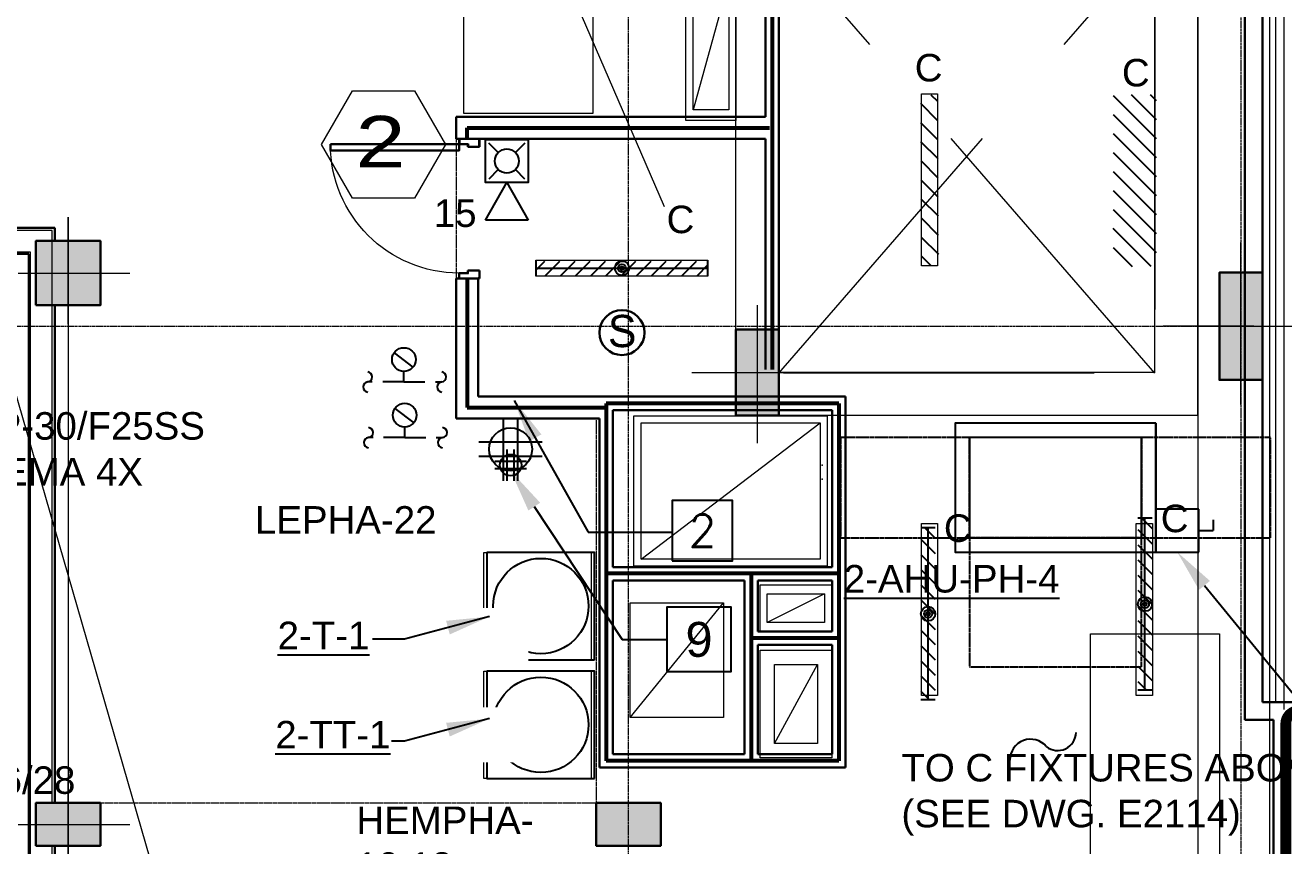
# Model space of a CAD drawing. Header units: inches. Extents: x -40190 to 0, y -3216 to 2257.
# Drawn here: x -23560.4 to -23208.9, y 522 to 751.2 of the extents above; entities that cross this region are included whole.
import ezdxf
from ezdxf import colors
from ezdxf.entities.mleader import LeaderData, LeaderLine
from ezdxf.enums import TextEntityAlignment as Align
from ezdxf.math import Vec2, Vec3

# ---------------------------------------------------------------- set-up
doc = ezdxf.new("R2010")
doc.units = ezdxf.units.IN
doc.header["$LTSCALE"] = 0.5
doc.header["$MEASUREMENT"] = 0
for name, pattern in [('A113$0$CENTER', [2, 1.25, -0.25, 0.25, -0.25]), ('A113$0$DGN Style 3', [242.953966, 173.538547, -69.415419]), ('A113$0$HIDDEN2', [0.1875, 0.125, -0.0625]), ('DASHED2', [0.375, 0.25, -0.125]), ('HIDDEN', [0.375, 0.25, -0.125]), ('Hidden 1_16_', [0.09375, 0.0625, -0.03125])]:
    doc.linetypes.add(name, pattern=pattern)
for name, color, linetype in [('3', 3, 'Continuous'), ('A-Detl-Iden', 3, 'Continuous'), ('A113$0$A-ANNO-IDEN', 8, 'Continuous'), ('A113$0$A-ANNO-PATT-13-14', 8, 'Continuous'), ('A113$0$A-ANNO-TEXT', 8, 'Continuous'), ('A113$0$A-COLS-COLS13-14', 8, 'Continuous'), ('A113$0$A-DOOR', 8, 'Continuous'), ('A113$0$A-DOOR-FRAM', 8, 'Continuous'), ('A113$0$A-FLOR-CURB', 8, 'Continuous'), ('A113$0$A-FLOR-LEVL', 8, 'Continuous'), ('A113$0$A-FLOR-OVHD', 8, 'A113$0$HIDDEN2'), ('A113$0$A-FLOR-SLAB', 8, 'Continuous'), ('A113$0$A-FLOR-STRCT-6-12', 8, 'Continuous'), ('A113$0$A-GRID-COLS', 8, 'Continuous'), ('A113$0$A-GRID-GRD13-14', 8, 'Continuous'), ('A113$0$A-GRID-GRDP0-15', 8, 'Continuous'), ('A113$0$A-HVAC-RDFF', 8, 'Continuous'), ('A113$0$A-WALL-FIRE', 8, 'Continuous'), ('A113$0$A-WALL-FULL-EXTR', 8, 'Continuous'), ('A113$0$A-WALL-FULL-INTR', 8, 'Continuous'), ('A113$0$M-CONC-PAD', 8, 'Continuous'), ('A113$0$S-BEAM', 8, 'Continuous'), ('A613$0$A-ANNO-REVS-BULL', 8, 'Continuous'), ('A613$0$br613 - E-Lite', 8, 'Continuous'), ('A613$0$Level 30', 8, 'Continuous'), ('ANNTEXT', 6, 'Continuous'), ('E-Anno-Keyn', 72, 'Continuous'), ('E-Anno-Note', 6, 'Continuous'), ('E-Emer-lite', 1, 'Continuous'), ('E-FIRE', 234, 'Continuous'), ('E-Lite', 53, 'Continuous'), ('E-Lite-Circ', 52, 'Continuous'), ('E-Lite-Emer', 13, 'Continuous'), ('E-Powr-Devc', 233, 'Continuous'), ('E-Powr-Devc @ 48', 233, 'Continuous'), ('E-Powr-Devc @ 96', 233, 'Continuous'), ('E-Powr-Eqpm', 234, 'Continuous'), ('E-TEXT', 6, 'Continuous'), ('G-Anno', 6, 'Continuous'), ('M-CONCRETE PAD', 1, 'Continuous'), ('M-HVAC-CLEARANCE', 1, 'Hidden 1_16_'), ('M-HVAC-Eqpm', 94, 'Continuous'), ('M-HVAC-Eqpm-AHU', 94, 'Continuous'), ('M-HVAC-text', 6, 'Continuous'), ('PAD', 1, 'Continuous'), ('XREF', 7, 'Continuous')]:
    doc.layers.add(name, color=color, linetype=linetype)
doc.styles.add('A613$0$style-Arial', font='arial.ttf')
doc.styles.add('ANNTEXT', font='romans.shx')
doc.styles.add('M08', font='arial.ttf', dxfattribs={"height": 7.68})
doc.styles.add('MAMEP ANNO', font='arial.ttf', dxfattribs={"height": 0.101562})
doc.styles.get("Standard").update_dxf_attribs({"font": 'simplex.shx'})
doc.dimstyles.new('STANDARD$7', dxfattribs={"dimtxt": 0.18, "dimasz": 0.125, "dimexe": 0.18, "dimexo": 0.06, "dimgap": 0.09, "dimtad": 0, "dimtih": 1, "dimtoh": 1, "dimdec": 4, "dimzin": 0, "dimdsep": 46, "dimtxsty": 'Standard', "dimcen": 0.09, "dimadec": 0, "dimazin": 0, "dimtfac": 1, "dimtdec": 4, "dimtofl": 0, "dimtmove": 0, "dimatfit": 3, "dimfxl": 1, "dimtolj": 1, "dimtzin": 0, "dimarcsym": 0})

# ---------------------------------------------------------------- blocks, each defined once
blk = doc.blocks.new('*U605')
at = {"layer": 'A113$0$A-FLOR-STRCT-6-12', "linetype": 'A113$0$DGN Style 3', "lineweight": 0}
for p, q in [((-52.54, -60.49), (52.46, 60.49)), ((52.46, -60.49), (-52.54, 60.49))]:
    blk.add_line(p, q, dxfattribs=at)
at = {"layer": 'A113$0$A-FLOR-STRCT-6-12', "linetype": 'A113$0$DGN Style 3', "lineweight": 13}
blk.add_3dface([(-52.54, 60.49), (52.46, 60.49), (52.46, -60.49), (-52.54, -60.49)], dxfattribs=at)
blk = doc.blocks.new('A113$0$36D478_21')
at = {"layer": 'A113$0$A-DOOR', "linetype": 'Continuous', "lineweight": 0, "extrusion": (0, 0, -1)}
blk.add_arc((5.25, -0.85), 36, 270, 0, dxfattribs=at)
at = {"layer": 'A113$0$A-DOOR', "linetype": 'Continuous', "lineweight": 30}
blk.add_3dface([(-41.25, -0.85), (-41.25, -2.6), (-5.25, -2.6), (-5.25, -0.85)], dxfattribs=at)
at = {"layer": 'A113$0$A-DOOR-FRAM', "linetype": 'Continuous', "lineweight": 30}
for p, q in [((-5.25, 0.65), (-5.25, -0.85)), ((-5.25, 0.65), (-4.88, 0.65)), ((0.37, 0.65), (0, 0.65)), ((0.37, -1.6), (0.37, 0.65)), ((-5.25, -0.85), (-2.83, -0.85)), ((-2.83, -0.85), (-2.83, -1.6)), ((-2.83, -1.6), (0.37, -1.6)), ((-5.25, -38.35), (-5.25, -36.85)), ((-5.25, -36.85), (-2.83, -36.85)), ((-5.25, -38.35), (-4.88, -38.35)), ((-2.83, -36.85), (-2.83, -36.1)), ((-2.83, -36.1), (0.37, -36.1)), ((0.37, -38.35), (0, -38.35)), ((0.37, -36.1), (0.37, -38.35))]:
    blk.add_line(p, q, dxfattribs=at)
at = {"layer": 'A113$0$A-DOOR-FRAM', "linetype": 'Continuous', "lineweight": 13}
for p, q in [((-5.1, 0.5), (-5.1, -0.7)), ((-5.1, 0.5), (-4.88, 0.5)), ((-4.88, 0.65), (-4.88, 0.5)), ((0, 0.5), (0, 0.65)), ((0.22, 0.5), (0, 0.5)), ((0.22, -1.45), (0.22, 0.5)), ((-5.1, -0.7), (-2.68, -0.7)), ((-2.68, -0.7), (-2.68, -1.45)), ((-2.68, -1.45), (0.22, -1.45)), ((-5.1, -38.2), (-5.1, -37)), ((-5.1, -37), (-2.68, -37)), ((-5.1, -38.2), (-4.88, -38.2)), ((-4.88, -38.35), (-4.88, -38.2)), ((-2.68, -37), (-2.68, -36.25)), ((-2.68, -36.25), (0.22, -36.25)), ((0.22, -38.2), (0, -38.2)), ((0, -38.2), (0, -38.35)), ((0.22, -36.25), (0.22, -38.2))]:
    blk.add_line(p, q, dxfattribs=at)
blk = doc.blocks.new('A113')
at = {"layer": 'A113$0$A-ANNO-IDEN', "lineweight": 0, "flags": 128}
blk.add_lwpolyline([(-23443.3434, 822.3774), (-23434.7389, 822.3774), (-23382.0479, 700.6327)], dxfattribs=at)
at = {"layer": 'A113$0$A-ANNO-PATT-13-14', "lineweight": 0, "extrusion": (0, 0, -1)}
for points in [[(23539.4983, 673.0009, 4909.5523), (23539.4983, 691.0009, 4909.5523), (23557.4983, 673.0009, 4909.5523), (23557.4983, 691.0009, 4909.5523)], [(23539.4983, 522.0477, 4909.5523), (23539.4983, 534.0476, 4909.5523), (23557.4983, 522.0477, 4909.5523), (23557.4983, 534.0476, 4909.5523)]]:
    blk.add_solid(points, dxfattribs=at)
at = {"layer": 'A113$0$A-ANNO-PATT-13-14', "lineweight": 30, "extrusion": (0, 0, -1)}
for points in [[(23227.0133, 682.1544, 4909.5523), (23215.0134, 682.1544, 4909.5523), (23227.0133, 652.1544, 4909.5523), (23215.0134, 652.1544, 4909.5523)], [(23401.0336, 534.0477, 4909.5523), (23383.0337, 534.0477, 4909.5523), (23401.0336, 522.0477, 4909.5523), (23383.0337, 522.0477, 4909.5523)]]:
    blk.add_solid(points, dxfattribs=at)
at = {"layer": 'A113$0$A-ANNO-PATT-13-14', "lineweight": 30}
blk.add_solid([(-23362.0115, 666.2169, -4909.5523), (-23350.0115, 666.2169, -4909.5523), (-23362.0115, 642.2169, -4909.5523), (-23350.0115, 642.2169, -4909.5523)], dxfattribs=at)
at = {"layer": 'A113$0$A-ANNO-TEXT', "lineweight": 0, "flags": 128}
blk.add_lwpolyline([(-23382.2521, 333.3054), (-23472.126, 333.3054), (-23573.9437, 685.3759)], dxfattribs=at)
at = {"layer": 'A113$0$A-COLS-COLS13-14', "lineweight": 0}
for p, q in [((-23548.4983, 667.7603, -4909.5523), (-23548.4983, 697.5763, -4909.5523)), ((-23221.0134, 645.2703, -4909.5523), (-23221.0134, 690.5225, -4909.5523)), ((-23562.4487, 682.0009, -4909.5523), (-23531.298, 682.0009, -4909.5523)), ((-23356.0115, 634.4691, -4909.5523), (-23356.0115, 673.0572, -4909.5523)), ((-23233.6783, 667.1544, -4909.5523), (-23206.1469, 667.1544, -4909.5523)), ((-23374.3561, 654.2169, -4909.5523), (-23339.3595, 654.2169, -4909.5523)), ((-23548.4983, 515.4723, -4909.5523), (-23548.4983, 540.623, -4909.5523)), ((-23562.4487, 528.0477, -4909.5523), (-23531.298, 528.0477, -4909.5523))]:
    blk.add_line(p, q, dxfattribs=at)
at = {"layer": 'A113$0$A-COLS-COLS13-14', "lineweight": 30}
for points in [[(-23557.4983, 673.0009, -4909.5523), (-23557.4983, 691.0009, -4909.5523), (-23539.4983, 691.0009, -4909.5523), (-23539.4983, 673.0009, -4909.5523)], [(-23215.0134, 682.1544, -4909.5523), (-23227.0133, 682.1544, -4909.5523), (-23227.0133, 652.1544, -4909.5523), (-23215.0134, 652.1544, -4909.5523)], [(-23362.0115, 642.2169, -4909.5523), (-23362.0115, 666.2169, -4909.5523), (-23350.0115, 666.2169, -4909.5523), (-23350.0115, 642.2169, -4909.5523)], [(-23557.4983, 522.0477, -4909.5523), (-23557.4983, 534.0476, -4909.5523), (-23539.4983, 534.0476, -4909.5523), (-23539.4983, 522.0477, -4909.5523)], [(-23401.0336, 534.0477, -4909.5523), (-23383.0337, 534.0477, -4909.5523), (-23383.0337, 522.0477, -4909.5523), (-23401.0336, 522.0477, -4909.5523)]]:
    blk.add_3dface(points, dxfattribs=at)
at = {"layer": 'A113$0$A-FLOR-CURB', "lineweight": 0}
for p, q in [((-23552.9983, 693.8759, 1992.7541), (-23822.8823, 693.8759, 1992.7541)), ((-23552.9983, 534.0476, 1992.7541), (-23552.9983, 693.8759, 1992.7541)), ((-23558.9983, 687.8759, 1992.7541), (-23911.3348, 687.8759, 1992.7541)), ((-23558.9983, 206.4985, 1992.7541), (-23558.9983, 687.8759, 1992.7541)), ((-23552.9983, 379.0943, 1992.7541), (-23552.9983, 522.0477, 1992.7541))]:
    blk.add_line(p, q, dxfattribs=at)
at = {"layer": 'A113$0$A-FLOR-LEVL', "lineweight": 0}
for p in [(-23337.9899, 628.3136, 1992.7541), (-23337.9899, 624.4322, 1992.7541)]:
    blk.add_point(p, dxfattribs=at)
at = {"layer": 'A113$0$A-FLOR-OVHD', "lineweight": 13}
for p, q in [((-23362.014, 763.0919, 1992.7541), (-23362.014, 725.6155, 1992.7541)), ((-23440.1499, 725.6156, 1992.7541), (-23440.1564, 641.3655, 1992.7541)), ((-23440.1499, 725.6156, 1992.7541), (-23362.014, 725.6155, 1992.7541)), ((-23401.0336, 641.3656, 1992.7541), (-23440.1564, 641.3655, 1992.7541)), ((-23401.0336, 641.3656, 1992.7541), (-23401.0336, 534.0477, 1992.7541)), ((-23539.4983, 534.0476, 1992.7541), (-23401.0336, 534.0476, 1992.7541))]:
    blk.add_line(p, q, dxfattribs=at)
at = {"layer": 'A113$0$A-FLOR-SLAB', "lineweight": 0}
blk.add_line((-23209.0239, 998.0489, 1992.7541), (-23209.0233, 560.1223, 1992.7541), dxfattribs=at)
for points in [[(-23376.014, 764.5916, 1992.7541), (-23362.014, 764.5916, 1992.7541), (-23362.014, 724.5916, 1992.7541), (-23376.014, 724.5916, 1992.7541)], [(-23336.533, 600.1384, 1992.7541), (-23390.533, 600.1384, 1992.7541), (-23390.533, 642.1384, 1992.7541), (-23336.533, 642.1384, 1992.7541)], [(-23355.2736, 594.9074, 1992.7541), (-23335.2736, 594.9074, 1992.7541), (-23335.2736, 581.9074, 1992.7541), (-23355.2736, 581.9074, 1992.7541)], [(-23355.2736, 576.6574, 1992.7541), (-23335.2736, 576.6574, 1992.7541), (-23335.2736, 546.6574, 1992.7541), (-23355.2736, 546.6574, 1992.7541)]]:
    blk.add_3dface(points, dxfattribs=at)
at = {"layer": 'A113$0$A-GRID-COLS', "lineweight": 0}
blk.add_line((-23217.4113, 667.1574, -4909.5523), (-23242.7081, 667.1574, -4909.5523), dxfattribs=at)
at = {"layer": 'A113$0$A-GRID-GRD13-14', "lineweight": 0}
blk.add_line((-23548.4983, 697.5763, 0.001), (-23548.4983, 216.9988, 0.001), dxfattribs=at)
at = {"layer": 'A113$0$A-GRID-GRDP0-15', "linetype": 'A113$0$CENTER', "lineweight": 0}
for p, q in [((-23221.0236, 2113.2362), (-23221.0236, -676.9055)), ((-23392.0337, 367.1574), (-23392.0337, 2029.5617)), ((-23884.5631, 667.1574), (-20368.7317, 667.1574))]:
    blk.add_line(p, q, dxfattribs=at)
at = {"layer": 'A113$0$A-HVAC-RDFF', "lineweight": 0}
for p, q in [((-23364.0105, 763.6155, 1992.7541), (-23374.0105, 727.6155, 1992.7541)), ((-23388.533, 602.1384, 1992.7541), (-23338.533, 640.1384, 1992.7541)), ((-23337.2736, 592.4074, 1992.7541), (-23353.2736, 584.4074, 1992.7541)), ((-23391.5236, 557.9074, 1992.7541), (-23365.5236, 589.9074, 1992.7541)), ((-23351.2736, 550.6574, 1992.7541), (-23339.2736, 572.6574, 1992.7541))]:
    blk.add_line(p, q, dxfattribs=at)
at = {"layer": 'A113$0$A-HVAC-RDFF', "lineweight": 13}
for points in [[(-23374.0105, 763.6155, 1992.7541), (-23364.0105, 763.6155, 1992.7541), (-23364.0105, 727.6155, 1992.7541), (-23374.0105, 727.6155, 1992.7541)], [(-23338.533, 602.1384, 1992.7541), (-23388.533, 602.1384, 1992.7541), (-23388.533, 640.1384, 1992.7541), (-23338.533, 640.1384, 1992.7541)], [(-23353.2736, 592.4074, 1992.7541), (-23337.2736, 592.4074, 1992.7541), (-23337.2736, 584.4074, 1992.7541), (-23353.2736, 584.4074, 1992.7541)], [(-23391.5236, 589.9074, 1992.7541), (-23365.5236, 589.9074, 1992.7541), (-23365.5236, 557.9074, 1992.7541), (-23391.5236, 557.9074, 1992.7541)], [(-23351.2736, 572.6574, 1992.7541), (-23339.2736, 572.6574, 1992.7541), (-23339.2736, 550.6574, 1992.7541), (-23351.2736, 550.6574, 1992.7541)]]:
    blk.add_3dface(points, dxfattribs=at)
at = {"layer": 'A113$0$A-WALL-FIRE', "lineweight": 53}
for p, q in [((-23351.905, 764.1157, 1992.7541), (-23351.905, 655.1032, 1992.7541)), ((-23437.0909, 719.4906, 1992.7541), (-23437.0909, 722.5531, 1992.7541)), ((-23437.0909, 722.5531, 1992.7541), (-23352.6655, 722.5531, 1992.7541)), ((-23437.0909, 680.4886, 1992.7541), (-23437.0909, 644.4281, 1992.7541)), ((-23437.0909, 644.4281, 1992.7541), (-23398.2833, 644.4281, 1992.7541)), ((-23398.2833, 645.6156, 1992.7541), (-23398.2837, 545.7846, 1992.7541)), ((-23333.2618, 645.6157, 1992.7541), (-23398.2833, 645.6156, 1992.7541)), ((-23333.2618, 645.6157, 1992.7541), (-23333.2618, 545.7847, 1992.7541)), ((-23333.2619, 598.1303, 1992.7541), (-23398.2838, 598.1303, 1992.7541)), ((-23357.8133, 598.1268, 1992.7541), (-23357.8133, 545.7776, 1992.7541)), ((-23333.2602, 580.0013, 1992.7541), (-23357.8133, 580.0013, 1992.7541)), ((-23333.2615, 545.7847, 1992.7541), (-23398.2834, 545.7846, 1992.7541))]:
    blk.add_line(p, q, dxfattribs=at)
at = {"layer": 'A113$0$A-WALL-FULL-EXTR', "lineweight": 30}
for p, q in [((-23552.2483, 694.6259, 1992.7541), (-23841.5276, 694.6259, 1992.7541)), ((-23552.2483, 691.0009, 1992.7541), (-23552.2483, 694.6259, 1992.7541)), ((-23559.4983, 687.3759, 1992.7541), (-23841.5271, 687.3759, 1992.7541)), ((-23559.4983, 205.9985, 1992.7541), (-23559.4983, 687.3759, 1992.7541)), ((-23552.2483, 534.0476, 1992.7541), (-23552.2483, 673.0009, 1992.7541)), ((-23552.2483, 379.0943, 1992.7541), (-23552.2483, 522.0477, 1992.7541))]:
    blk.add_line(p, q, dxfattribs=at)
at = {"layer": 'A113$0$A-WALL-FULL-INTR', "lineweight": 0}
blk.add_line((-23211.274, 562.1223, 1992.7541), (-23211.2734, 1009.1489, 1992.7541), dxfattribs=at)
at = {"layer": 'A113$0$A-WALL-FULL-INTR', "lineweight": 30}
for p, q in [((-23353.78, 764.1157, 1992.7541), (-23353.78, 725.6155, 1992.7541)), ((-23350.03, 764.1157, 1992.7541), (-23350.03, 655.1032, 1992.7541)), ((-23219.8863, 557.2474, 1992.7541), (-23219.8863, 763.0918, 1992.7541)), ((-23215.0158, 763.0918, 1992.7541), (-23215.0114, 562.1223, 1992.7541)), ((-23440.1534, 719.4906, 1992.7541), (-23440.1534, 725.6156, 1992.7541)), ((-23440.1534, 725.6156, 1992.7541), (-23353.78, 725.6155, 1992.7541)), ((-23440.1534, 719.4906, 1992.7541), (-23353.78, 719.4905, 1992.7541)), ((-23353.78, 719.4905, 1992.7541), (-23353.78, 655.1032, 1992.7541)), ((-23440.1534, 680.4887, 1992.7541), (-23440.1564, 641.3655, 1992.7541)), ((-23440.1534, 680.4887, 1992.7541), (-23434.0284, 680.4886, 1992.7541)), ((-23434.0284, 680.4886, 1992.7541), (-23434.0309, 647.4906, 1992.7541)), ((-23362.008, 647.4907, 1992.7541), (-23434.0309, 647.4905, 1992.7541)), ((-23331.3877, 647.4907, 1992.7541), (-23400.1583, 647.4906, 1992.7541)), ((-23331.3968, 543.9097, 1992.7541), (-23331.3877, 647.4907, 1992.7541)), ((-23396.4083, 643.7406, 1992.7541), (-23396.4085, 599.9131, 1992.7541)), ((-23335.1366, 643.7407, 1992.7541), (-23396.4083, 643.7406, 1992.7541)), ((-23335.1366, 643.7407, 1992.7541), (-23335.1358, 599.9096, 1992.7541)), ((-23400.1583, 641.3656, 1992.7541), (-23440.1564, 641.3655, 1992.7541)), ((-23400.1583, 641.3656, 1992.7541), (-23400.1587, 543.9097, 1992.7541)), ((-23396.4085, 599.9131, 1992.7541), (-23335.1356, 599.9131, 1992.7541)), ((-23396.4083, 596.163, 1992.7541), (-23396.4087, 547.6596, 1992.7541)), ((-23396.4082, 596.156, 1992.7541), (-23359.6597, 596.156, 1992.7541)), ((-23359.6597, 596.156, 1992.7541), (-23359.6583, 547.6596, 1992.7541)), ((-23355.9099, 596.1631, 1992.7541), (-23335.1355, 596.1631, 1992.7541)), ((-23355.9099, 596.1631, 1992.7541), (-23355.9079, 581.9097, 1992.7541)), ((-23335.1355, 596.1631, 1992.7541), (-23335.1336, 581.9097, 1992.7541)), ((-23355.9079, 581.9097, 1992.7541), (-23335.1352, 581.9097, 1992.7541)), ((-23355.9074, 578.1597, 1992.7541), (-23355.9082, 547.6596, 1992.7541)), ((-23355.9074, 578.1597, 1992.7541), (-23335.1352, 578.1597, 1992.7541)), ((-23335.1336, 578.1597, 1992.7541), (-23335.1345, 547.6597, 1992.7541)), ((-23215.0114, 562.1223, 1992.7541), (-22857.7729, 562.1218, 1992.7541)), ((-23215.0114, 562.1223, 1992.7541), (-23211.274, 562.1223, 1992.7541)), ((-23219.8863, 557.2474, 1992.7541), (-23211.8989, 557.2473, 1992.7541)), ((-23211.8989, 557.2473, 1992.7541), (-23211.8987, 379.1574, 1992.7541)), ((-23359.6583, 547.6596, 1992.7541), (-23396.4087, 547.6596, 1992.7541)), ((-23335.1345, 547.6597, 1992.7541), (-23355.9029, 547.6596, 1992.7541)), ((-23331.3968, 543.9097, 1992.7541), (-23400.1584, 543.9096, 1992.7541))]:
    blk.add_line(p, q, dxfattribs=at)
at = {"layer": 'A113$0$M-CONC-PAD', "lineweight": 0}
for points in [[(-23438.0309, 754.5614, 1992.7541), (-23402.0309, 754.5614, 1992.7541), (-23402.0309, 726.5614, 1992.7541), (-23438.0309, 726.5614, 1992.7541)], [(-23300.6951, 640.082, 1992.7541), (-23244.6951, 640.082, 1992.7541), (-23244.6951, 604.082, 1992.7541), (-23300.6951, 604.082, 1992.7541)], [(-23432.4448, 603.9758, 1992.7541), (-23402.4485, 603.9758, 1992.7541), (-23402.4485, 573.9721, 1992.7541), (-23432.4448, 573.9721, 1992.7541)], [(-23263.0133, 581.29, 1992.7541), (-23227.0133, 581.29, 1992.7541), (-23227.0133, 511.29, 1992.7541), (-23263.0133, 511.29, 1992.7541)], [(-23432.4448, 570.8091, 1992.7541), (-23402.4485, 570.8091, 1992.7541), (-23402.4485, 540.8054, 1992.7541), (-23432.4448, 540.8054, 1992.7541)]]:
    blk.add_3dface(points, dxfattribs=at)
at = {"layer": 'A113$0$S-BEAM', "lineweight": 0}
for p, q in [((-23233.0239, 1009.1696, 1992.7541), (-23233.023, 379.1574, 1992.7541)), ((-23213.0239, 1009.1697, 1992.7541), (-23213.023, 379.1574, 1992.7541))]:
    blk.add_line(p, q, dxfattribs=at)
at = {"layer": 'A113$0$S-BEAM', "lineweight": 13}
for p, q in [((-23233.0234, 642.2169, 1992.7541), (-23233.0234, 787.0919, 1992.7541)), ((-23245.0234, 654.2169, 1992.7541), (-23245.0234, 775.0416, 1992.7541)), ((-23362.0115, 666.2169, 1992.7541), (-23362.0115, 763.0919, 1992.7541)), ((-23350.0115, 666.2169, 1992.7541), (-23350.0154, 763.0919, 1992.7541)), ((-23245.0234, 654.2169, 1992.7541), (-23350.0115, 654.2169, 1992.7541)), ((-23233.0234, 642.2169, 1992.7541), (-23350.0115, 642.2169, 1992.7541))]:
    blk.add_line(p, q, dxfattribs=at)
at = {"layer": 'A113$0$A-DOOR', "lineweight": 0}
blk.add_blockref('A113$0$36D478_21', (-23434.0252, 718.8425, 1992.7541), dxfattribs=at)
at = {"layer": 'A113$0$A-FLOR-STRCT-6-12', "lineweight": 13}
blk.add_blockref('*U605', (-23297.4747, 714.5551, 1992.7541), dxfattribs=at)
blk = doc.blocks.new('*U1002')
at = {"layer": 'A613$0$Level 30', "linetype": 'Continuous', "lineweight": 30}
blk.add_circle((0.01, -0.44), 6.29, dxfattribs=at)
at = {"layer": 'A613$0$Level 30', "linetype": 'Continuous', "lineweight": 30, "style": 'A613$0$style-Arial', "width": 0.95}
blk.add_text('S', height=9, dxfattribs=at).set_placement((-3.91, -4.5))
blk = doc.blocks.new('A613')
at = {"layer": 'A613$0$A-ANNO-REVS-BULL', "lineweight": 13, "elevation": 0.01, "flags": 128}
blk.add_lwpolyline([(-23469.15, 733.05), (-23451.83, 733.05), (-23443.17, 718.05), (-23451.83, 703.05), (-23469.15, 703.05), (-23477.81, 718.05), (-23469.15, 733.05)], close=True, dxfattribs=at)
at = {"layer": 'A613$0$br613 - E-Lite', "lineweight": 13}
for points in [[(-23305.78, 732.13, 2679.43), (-23305.78, 684.13, 2679.43), (-23310.28, 684.13, 2679.43), (-23310.28, 732.13, 2679.43)], [(-23417.91, 685.74, 2679.43), (-23369.91, 685.74, 2679.43), (-23369.91, 681.24, 2679.43), (-23417.91, 681.24, 2679.43)], [(-23305.78, 612.13, 2679.43), (-23305.78, 564.13, 2679.43), (-23310.28, 564.13, 2679.43), (-23310.28, 612.13, 2679.43)], [(-23245.78, 612.13, 2679.43), (-23245.78, 564.13, 2679.43), (-23250.28, 564.13, 2679.43), (-23250.28, 612.13, 2679.43)]]:
    blk.add_3dface(points, dxfattribs=at)
at = {"layer": 'A613$0$Level 30', "lineweight": 30}
blk.add_blockref('*U1002', (-23393.91, 665.93, 2679.43), dxfattribs=at)
at = {"layer": 'A613$0$A-ANNO-REVS-BULL', "lineweight": 13, "style": 'A613$0$style-Arial', "width": 1.246876}
blk.add_text('2', height=14.4, dxfattribs=at).set_placement((-23461.32, 718.8, 0.01), align=Align.MIDDLE_CENTER)
blk = doc.blocks.new('A$C5D3D769B')
at = {"layer": 'E-FIRE'}
for p, q in [((0.184, 0.2326), (0.2952, 0.1471)), ((0.2418, 0.0598), (0.2418, 0.1224))]:
    blk.add_line(p, q, dxfattribs=at)
at = {"layer": 'E-FIRE', "linetype": 'HIDDEN'}
for q in [(0.0271, 0.0598), (0.4657, 0.0598)]:
    blk.add_line((0.2418, 0.0598), q, dxfattribs=at)
at = {"layer": 'E-FIRE'}
blk.add_circle((0.2418, 0.1927), 0.0702, dxfattribs=at)
for centre, start, end in [((0.0242, 0.0897), 275.54842, 84.45158), ((0.4628, 0.0897), 275.54842, 84.45158), ((0.0301, 0.0299), 95.54842, 264.45158), ((0.4686, 0.0299), 95.54842, 264.45158)]:
    blk.add_arc(centre, 0.0301, start, end, dxfattribs=at)
blk = doc.blocks.new('ZA_SQR')
blk.add_lwpolyline([(-0.703125, -0.703125), (0.703125, -0.703125), (0.703125, 0.703125), (-0.703125, 0.703125)], close=True)
at = {"layer": 'ANNTEXT', "style": 'ANNTEXT'}
blk.add_attdef('SQRID', text='', height=0.75, dxfattribs=at).set_placement((0, 0), align=Align.MIDDLE)
at = {"layer": 'ANNTEXT', "style": 'ANNTEXT', "flags": 1}
blk.add_attdef('SQRDESCRIPTION', text='', height=0.75, dxfattribs=at).set_placement((0, -2.125), align=Align.MIDDLE)
blk = doc.blocks.new('A$C659A1A6C')
at = {"layer": '3'}
blk.add_circle((14.95, 14.96), 13.31, dxfattribs=at)
at = {"layer": 'PAD'}
for points in [[(0, 30), (0, 0)], [(28.83, 30), (0, 30)], [(30, 0), (30, 30), (28.28, 30)], [(0, 1.25), (0, 0), (30, 0)]]:
    blk.add_lwpolyline(points, dxfattribs=at)
blk = doc.blocks.new('A$C367926C4')
at = {"layer": 'M-CONCRETE PAD', "flags": 128}
blk.add_lwpolyline([(32, 68), (88, 68), (88, 32), (32, 32)], close=True, dxfattribs=at)
at = {"layer": 'M-HVAC-CLEARANCE', "flags": 128}
for points in [[(0, 64), (36, 64), (36, 36), (0, 36)], [(84, 64), (120, 64), (120, 36), (84, 36)], [(36, 36), (84, 36), (84, 0), (36, 0)]]:
    blk.add_lwpolyline(points, close=True, dxfattribs=at)
at = {"layer": 'M-HVAC-Eqpm-AHU', "flags": 128}
blk.add_lwpolyline([(36, 64), (84, 64), (84, 36), (36, 36)], close=True, dxfattribs=at)
blk = doc.blocks.new('PWR-SafetySwitch')
for p, q in [((0, 12), (0, 0)), ((12, 12), (0, 12)), ((12, 0), (12, 12)), ((16, 9), (16, 6)), ((12, 6), (16, 6)), ((0, 0), (12, 0))]:
    blk.add_line(p, q)
blk = doc.blocks.new('LFIND4')
for p, q in [((-24, 2), (-24, -2)), ((24, 0), (-24, 0)), ((24, 2), (24, -2))]:
    blk.add_line(p, q)
for radius in [2, 1.12, 0.5]:
    blk.add_circle((0, 0), radius)
blk = doc.blocks.new('*U350')
at = {"layer": 'E-FIRE', "color": 234, "linetype": 'Continuous', "lineweight": -3}
for p, q in [((1.47, 5.03), (4.11, 2.39)), ((11.53, 5.03), (8.89, 2.39)), ((12.5, 0), (23, 6)), ((23, 6), (23, -6)), ((23, -6), (12.5, 0)), ((4.11, -2.39), (1.47, -5.03)), ((8.89, -2.39), (11.53, -5.03))]:
    blk.add_line(p, q, dxfattribs=at)
blk.add_lwpolyline([(0.5, 6), (12.5, 6), (12.5, -6), (0.5, -6)], close=True, dxfattribs=at)
blk.add_circle((6.5, 0), 3.37, dxfattribs=at)
blk = doc.blocks.new('PWR-RecepQuad-Anno')
at = {"color": 0, "linetype": 'ByBlock'}
for p, q in [((-0.0208, 0), (-0.0208, 0.1839)), ((0.0208, 0), (0.0208, 0.1839)), ((0.092, 0.1128), (-0.092, 0.1128)), ((0.092, 0.0711), (-0.092, 0.0711))]:
    blk.add_line(p, q, dxfattribs=at)
blk.add_circle((0, 0.092), 0.0625, dxfattribs=at)
at = {"color": 6, "style": 'MAMEP ANNO'}
blk.add_attdef('NOTES', (0.092, 0.1839), '', height=0.0781, dxfattribs=at)
blk = doc.blocks.new('*U1295')
at = {"layer": 'E-Powr-Devc @ 48', "xscale": 48, "yscale": 48, "zscale": 48}
blk.add_blockref('PWR-RecepQuad-Anno', (-23424.87, 623.95), dxfattribs=at)
at = {"layer": 'E-Powr-Devc @ 96', "xscale": 96, "yscale": 96, "zscale": 96}
blk.add_blockref('PWR-RecepQuad-Anno', (-23424.87, 623.95), dxfattribs=at)
blk = doc.blocks.new('MLD-KeyNote')
at = {"color": 0, "linetype": 'Continuous', "transparency": 16777216}
blk.add_lwpolyline([(-0.09375, -0.09375), (0.09375, -0.09375), (0.09375, 0.09375), (-0.09375, 0.09375)], close=True, dxfattribs=at)
at = {"color": 0, "linetype": 'ByBlock', "transparency": 16777216, "style": 'MAMEP ANNO'}
blk.add_attdef('ID', text='', height=0.10156, dxfattribs=at).set_placement((0, 0), align=Align.MIDDLE_CENTER)

msp = doc.modelspace()

# ---------------------------------------------------------------- hatches: boundary and pattern name
at = {"layer": 'E-Emer-lite'}
h = msp.add_hatch(dxfattribs=at)
h.set_pattern_fill('ANSI31', color=256, scale=30, angle=-90)
h.set_pattern_definition([(315, (-21980.5822, -23818.303), (2.65165043, 2.65165043), [])])
h.paths.add_polyline_path([(-23305.71, 731.78), (-23305.4, 684.11), (-23310.15, 684.11), (-23310.46, 731.78)])
h = msp.add_hatch(dxfattribs=at)
h.set_pattern_fill('ANSI31', color=256, scale=30, angle=-90)
h.set_pattern_definition([(315, (-21923.7976, -23819.096), (2.65165043, 2.65165043), [])])
h.paths.add_polyline_path([(-23244.6, 731.87), (-23244.6, 683.87), (-23256.6, 683.87), (-23256.6, 731.87)])
at = {"layer": 'E-Lite-Emer'}
h = msp.add_hatch(dxfattribs=at)
h.set_pattern_fill('ANSI31', color=256, scale=24, style=0)
h.set_pattern_definition([(45, (-21298.2482, -2038.3965), (-2.1213203, 2.1213203), [])])
h.paths.add_polyline_path([(-23417.77, 681.35), (-23369.77, 681.35), (-23369.77, 685.35), (-23417.77, 685.35)])
h = msp.add_hatch(dxfattribs=at)
h.set_pattern_fill('ANSI31', color=256, scale=24, angle=90, style=0)
h.set_pattern_definition([(135, (-20525.9668, 2685.0657), (-2.1213203, -2.1213203), [])])
h.paths.add_polyline_path([(-23245.72, 565.54), (-23245.72, 613.54), (-23249.72, 613.54), (-23249.72, 565.54)])
h = msp.add_hatch(dxfattribs=at)
h.set_pattern_fill('ANSI31', color=256, scale=24, angle=90, style=0)
h.set_pattern_definition([(135, (-20586.5395, 2682.362), (-2.1213203, -2.1213203), [])])
h.paths.add_polyline_path([(-23306.29, 562.84), (-23306.29, 610.84), (-23310.29, 610.84), (-23310.29, 562.84)])

# ---------------------------------------------------------------- linework, layer by layer
at = {"layer": 'A-Detl-Iden', "linetype": 'DASHED2', "const_width": 3, "flags": 128}
msp.add_lwpolyline([(-23204.78, 559.75), (-22904.6, 559.75, -0.414214), (-22901, 556.15), (-22901, 470.89, -0.414214), (-22904.6, 467.28), (-23204.78, 467.28, -0.414214), (-23208.39, 470.89), (-23208.39, 556.15, -0.414214)], format="xyb", close=True, dxfattribs=at)
at = {"layer": 'E-Lite-Circ'}
for centre, radius, start, end in [((-23279.68, 546.07), 5.74, 40.0004, 180.8076), ((-23272.1, 553.82), 5.15, 231.8437, 358.2622)]:
    msp.add_arc(centre, radius, start, end, dxfattribs=at)

# ---------------------------------------------------------------- block references
at = {"xscale": -1}
msp.add_blockref('A$C367926C4', (-23212.7, 572.08), dxfattribs=at)
at = {"layer": 'E-FIRE', "color": 234, "linetype": 'Continuous', "lineweight": -3, "rotation": 270}
msp.add_blockref('*U350', (-23425.92, 719.79), dxfattribs=at)
at = {"layer": 'E-FIRE', "xscale": 47.12588122427778, "yscale": 47.12588122427778, "zscale": 47.12588122427778}
for p in [(-23466.06, 648.78), (-23465.84, 633.24)]:
    msp.add_blockref('A$C5D3D769B', p, dxfattribs=at)
at = {"layer": 'E-Lite'}
for p, rotation in [((-23393.77, 683.35), 180), ((-23247.72, 589.54), 270), ((-23308.29, 586.84), 270)]:
    msp.add_blockref('LFIND4', p, dxfattribs=dict(at, rotation=rotation))
at = {"layer": 'E-Powr-Devc'}
msp.add_blockref('*U1295', (0, 0), dxfattribs=at)
at = {"layer": 'E-Powr-Eqpm'}
msp.add_blockref('PWR-SafetySwitch', (-23244.7, 604.08), dxfattribs=at)
at = {"layer": 'E-TEXT', "xscale": 12, "yscale": 12, "zscale": 12}
msp.add_blockref('ZA_SQR', (-23371.3, 610.04), dxfattribs=at).add_auto_attribs({'SQRID': '2'})
at = {"layer": 'M-HVAC-Eqpm', "rotation": 180}
for p in [(-23401.47, 603.98), (-23401.47, 570.81)]:
    msp.add_blockref('A$C659A1A6C', p, dxfattribs=at)
at = {"layer": 'XREF'}
for name, p in [('A113', (0.08, 0)), ('A613', (0.13, -0.11))]:
    msp.add_blockref(name, p, dxfattribs=at)

# ---------------------------------------------------------------- texts
at = {"layer": 'E-TEXT', "style": 'M08'}
for s, p in [('C', (-23312.02, 735.52, 0.01)), ('C', (-23254.16, 734.13)), ('15', (-23446.31, 694.88)), ('C', (-23381.31, 693.15)), ('LEPHA-22', (-23496.25, 609.23)), ('C', (-23243.32, 609.64)), ('C', (-23303.89, 606.93))]:
    msp.add_text(s, height=7.68, dxfattribs=at).set_placement(p)
at = {"layer": 'E-TEXT', "insert": (-23315.74, 547.7), "char_height": 7.68, "width": 123.1082, "attachment_point": 1, "style": 'M08'}
msp.add_mtext('TO C FIXTURES ABOVE (SEE DWG. E2114)', dxfattribs=at)
at = {"layer": 'G-Anno', "insert": (-23467.93, 533.03), "char_height": 7.68, "attachment_point": 1, "style": 'M08'}
msp.add_mtext_dynamic_manual_height_columns('HEMPHA-\\P10,12', width=66.1942, gutter_width=1, heights=[0], dxfattribs=at)
at = {"layer": 'M-HVAC-text', "insert": (-23331.84, 600.48, 0), "char_height": 7.6875, "width": 27.1656, "attachment_point": 1, "style": 'M08'}
msp.add_mtext('{\\L2-AHU-PH-4\\P}', dxfattribs=at)

# ---------------------------------------------------------------- leaders
at = {"layer": 'E-Anno-Note'}
ml = msp.add_multileader_mtext('Standard', dxfattribs=at)
ml.set_content('3P-30/NFSS\\PNEMA 4X\\P\\pxi-3,l4,t4;(TYP.^IOF 4)', color=(89, 89, 89), style='MAMEP ANNO')
ml.set_leader_properties(color=256, linetype='Continuous')
ml.build(insert=Vec2(0, 0))
ml.multileader.update_dxf_attribs({"has_dogleg": 0, "text_right_attachment_type": 3, "dogleg_length": 3.84, "arrow_head_size": 12, "scale": 96})
ctx = ml.context
ctx.base_point, ctx.scale, ctx.char_height, ctx.arrow_head_size, ctx.landing_gap_size, ctx.plane_origin = Vec3(-23957.31, 669.76, 0.21), 96, 7.68, 12, 3.75, Vec3(-23878.94, 753.04, 0.21)
ctx.right_attachment, ctx.text_align_type = 3, 2
notes = []
notes.append((ctx, [(0, (1, 1, 0), (-23521.6, 643.9, 0.21), (-1, 0), 369, [(4, [(-23831.18, 671.8, 0.21), (-23878.72, 643.9, 0.21), (-23890.6, 643.9, 0.21), (-23808.9, 672.97, 0.21), (-23878.72, 643.9, 0.21), (-23784.98, 672.97, 0.21), (-23878.72, 643.9, 0.21), (-23728.52, 679.46, 0.21), (-23878.72, 643.9, 0.21)], 0, [])])]))
ctx.mtext.insert, ctx.mtext.alignment, ctx.mtext.flow_direction = Vec3(-23894.35, 674.73, 0.21), 3, 5
ml = msp.add_multileader_mtext('Standard', dxfattribs=at)
ml.set_content('3P-30/NFSS\\PNEMA 4X\\P\\pxi-3,l4,t4;(TYP.^IOF 4)', color=(89, 89, 89), style='MAMEP ANNO')
ml.set_leader_properties(color=256, linetype='Continuous')
ml.build(insert=Vec2(0, 0))
ml.multileader.update_dxf_attribs({"has_dogleg": 0, "text_right_attachment_type": 3, "dogleg_length": 3.84, "arrow_head_size": 12, "scale": 96})
ctx = ml.context
ctx.base_point, ctx.scale, ctx.char_height, ctx.arrow_head_size, ctx.landing_gap_size, ctx.plane_origin = Vec3(-23957.31, 669.76, 0.21), 96, 7.68, 12, 3.75, Vec3(-23878.94, 753.04, 0.21)
ctx.right_attachment, ctx.text_align_type = 3, 2
notes.append((ctx, [(0, (1, 1, 0), (-23521.6, 643.9, 0.21), (-1, 0), 369, [(4, [(-23831.18, 671.8, 0.21), (-23878.72, 643.9, 0.21), (-23890.6, 643.9, 0.21), (-23808.9, 672.97, 0.21), (-23878.72, 643.9, 0.21), (-23784.98, 672.97, 0.21), (-23878.72, 643.9, 0.21), (-23728.52, 679.46, 0.21), (-23878.72, 643.9, 0.21)], 0, [])])]))
ctx.mtext.insert, ctx.mtext.alignment, ctx.mtext.flow_direction = Vec3(-23894.35, 674.73, 0.21), 3, 5
ml = msp.add_multileader_mtext('Standard', dxfattribs=at)
ml.set_content('3P-30/F25SS\\PNEMA 4X', color=(89, 89, 89), style='MAMEP ANNO')
ml.set_leader_properties(color=256, linetype='Continuous')
ml.build(insert=Vec2(0, 0))
ml.multileader.update_dxf_attribs({"has_dogleg": 0, "text_right_attachment_type": 3, "dogleg_length": 3.84, "arrow_head_size": 12, "scale": 96})
ctx = ml.context
ctx.base_point, ctx.scale, ctx.char_height, ctx.arrow_head_size, ctx.landing_gap_size, ctx.plane_origin = Vec3(-23578.37, 639.32), 96, 7.68, 12, 3.75, Vec3(-23649.24, 600.73)
ctx.right_attachment = 3
notes.append((ctx, [(0, (1, 1, 0), (-23947.37, 639.32), (1, 0), 369, [(0, [(-23592.67, 607.06), (-23589.79, 639.32)], 0, [])])]))
ctx.mtext.insert, ctx.mtext.flow_direction = Vec3(-23574.62, 643.16), 5
at = {"layer": 'E-TEXT'}
msp.add_leader([(-23423.87, 646.44), (-23403.21, 609.68), (-23379.82, 609.68)], dimstyle='STANDARD$7', override={"dimscale": 96, "dimgap": 0.09, "dimtad": 0}, dxfattribs=at)
for ctx, leaders in notes:
    for number, flags, end, landing, length, lines in leaders:
        leader = LeaderData()
        leader.index, (leader.has_last_leader_line, leader.has_dogleg_vector, leader.attachment_direction) = number, flags
        leader.last_leader_point, leader.dogleg_vector, leader.dogleg_length = Vec3(end), Vec3(landing), length
        for number, points, colour, breaks in lines:
            line = LeaderLine()
            line.index, line.vertices, line.color, line.breaks = number, Vec3.list(points), colors.encode_raw_color(colour), breaks
            leader.lines.append(line)
        ctx.leaders.append(leader)

# ---------------------------------------------------------------- next in the draw order: texts
at = {"layer": 'G-Anno', "char_height": 7.68, "width": 66.1942, "attachment_point": 1, "style": 'M08', "bg_fill": 2}
for s, insert in [('{\\L2-T-1}', (-23489.93, 584.65)), ('{\\L2-TT-1}', (-23490.59, 556.93))]:
    msp.add_mtext(s, dxfattribs=dict(at, insert=insert))
at = {"layer": 'G-Anno', "insert": (-23637.63, 544.24), "char_height": 7.68, "width": 66.1942, "attachment_point": 1, "style": 'M08', "bg_fill": 3, "box_fill_scale": 1, "bg_fill_color": 256, "bg_fill_transparency": 0}
msp.add_mtext('HEMPHA-24/26/28', dxfattribs=at)

# ---------------------------------------------------------------- next in the draw order: leaders
at = {"layer": 'E-Anno-Keyn'}
ml = msp.add_multileader_block('Standard', dxfattribs=at)
ml.set_content('MLD-KeyNote', color=(89, 89, 89), scale=96)
ml.set_attribute('ID', '9', width=0)
ml.set_leader_properties(color=256, linetype='Continuous')
ml.build(insert=Vec2(0, 0))
ml.multileader.update_dxf_attribs({"has_dogleg": 0, "text_left_attachment_type": 2, "text_right_attachment_type": 2, "dogleg_length": 3.84, "arrow_head_size": 12, "scale": 96})
ctx = ml.context
ctx.base_point, ctx.scale, ctx.char_height, ctx.arrow_head_size, ctx.landing_gap_size, ctx.plane_origin = Vec3(-23381.25, 579.7), 96, 737.28, 12, 384, Vec3(-23424.87, 626.78)
ctx.left_attachment, ctx.right_attachment = 2, 2
notes = []
notes.append((ctx, [(0, (1, 1, 0), (-23750.25, 579.7), (1, 0), 369, [(0, [(-23424.87, 626.78), (-23393.74, 579.7)], 0, [])])]))
ctx.block.insert = Vec3(-23372.25, 579.7)
at = {"layer": 'E-Anno-Note'}
ml = msp.add_multileader_mtext('Standard', dxfattribs=at)
ml.set_content("COMBINATION \\P3P-'00' STARTER \\P& 3P-30/NFSS", color=(89, 89, 89), style='MAMEP ANNO')
ml.set_leader_properties(color=256, linetype='Continuous')
ml.build(insert=Vec2(0, 0))
ml.multileader.update_dxf_attribs({"has_dogleg": 0, "text_right_attachment_type": 3, "dogleg_length": 3.84, "arrow_head_size": 12, "scale": 96})
ctx = ml.context
ctx.base_point, ctx.scale, ctx.char_height, ctx.arrow_head_size, ctx.landing_gap_size, ctx.plane_origin = Vec3(-23176.52, 547.69), 96, 7.68, 12, 3.75, Vec3(-23264.87, 501.41)
ctx.right_attachment = 3
notes.append((ctx, [(0, (1, 1, 0), (-23545.52, 547.69), (1, 0), 369, [(0, [(-23238.7, 604.08), (-23192.63, 547.7)], 0, [])])]))
ctx.mtext.insert, ctx.mtext.flow_direction = Vec3(-23172.77, 551.62), 5
at = {"layer": 'E-TEXT'}
for points in [[(-23430.77, 586.07), (-23454.47, 579.77), (-23463.47, 579.77)], [(-23430.77, 557.57), (-23454.47, 551.28), (-23458.17, 551.28)]]:
    msp.add_leader(points, dimstyle='STANDARD$7', override={"dimscale": 96}, dxfattribs=at)
for ctx, leaders in notes:
    for number, flags, end, landing, length, lines in leaders:
        leader = LeaderData()
        leader.index, (leader.has_last_leader_line, leader.has_dogleg_vector, leader.attachment_direction) = number, flags
        leader.last_leader_point, leader.dogleg_vector, leader.dogleg_length = Vec3(end), Vec3(landing), length
        for number, points, colour, breaks in lines:
            line = LeaderLine()
            line.index, line.vertices, line.color, line.breaks = number, Vec3.list(points), colors.encode_raw_color(colour), breaks
            leader.lines.append(line)
        ctx.leaders.append(leader)

doc.saveas('drawing.dxf')
